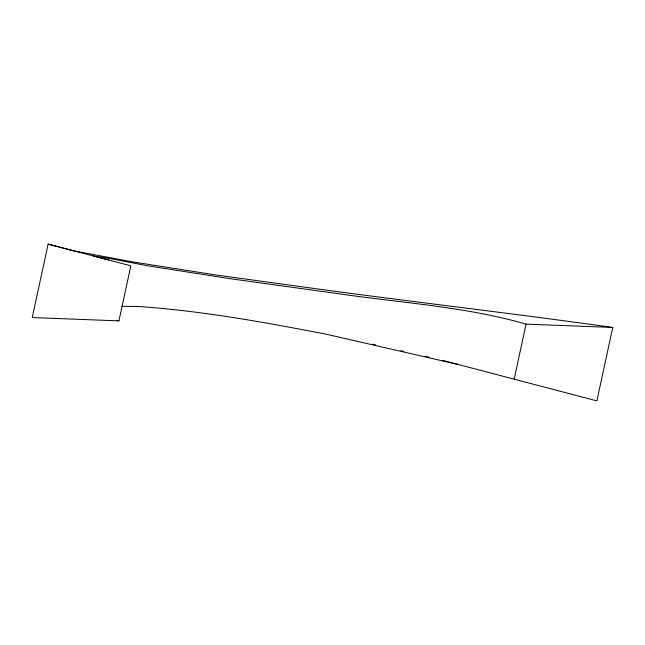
<?xml version="1.0" encoding="UTF-8"?>
<svg xmlns="http://www.w3.org/2000/svg" width="645" height="645" viewBox="0 0 645 645"><rect width="100%" height="100%" fill="white"/><g stroke="black" fill="none" stroke-linecap="round" stroke-linejoin="round"><path stroke-width="0.97" d="M48.125 244.124L32.25 317.566L118.93 320.871L130.83 265.821L48.125 244.124L74.344 250.978L132.394 261.854L214.833 274.818L330.853 290.766C424.781 303.279 518.903 314.276 612.75 327.434L596.875 400.876L442.414 360.337M514.17 379.179L526.07 324.129L612.75 327.434M122.074 306.327L137.933 306.431C201.417 310.809 264.015 322.202 326.418 334.239L458.635 364.602M372.641 344.196L375.575 344.865M400.868 350.662L403.778 351.332M425.103 356.258L428.973 357.153M526.07 324.129C465.811 306.778 402.77 303.005 340.987 294.072L228.967 278.527L146.754 265.627L111.496 258.798L93.13 255.88L108.513 259.951M116.987 320.363L118.93 320.871"/></g></svg>
